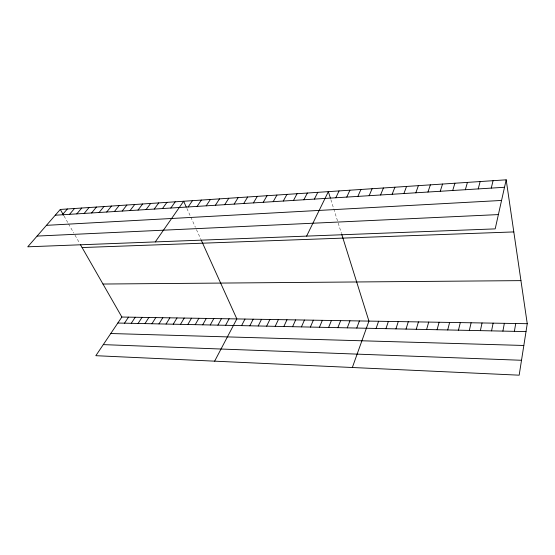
<?xml version="1.0" encoding="UTF-8"?>
<svg xmlns="http://www.w3.org/2000/svg" width="555" height="555" viewBox="0 0 555 555"><rect width="100%" height="100%" fill="white"/><g stroke="black" fill="none" stroke-linecap="round" stroke-linejoin="round"><path stroke-width="0.42" stroke-dasharray="2.77 2.08" d="M64.033 215.999L67.731 222.465M68.542 223.887L73.794 233.058M75.001 235.16L79.74 243.444M186.91 208.479L190.136 215.611M190.844 217.172L195.409 227.273M196.456 229.583L200.91 239.434M330.87 199.675L337.724 221.535M338.203 223.075L341.512 233.634"/><path stroke-width="0.83" d="M527.25 323.704L519.168 375.18L95.828 355.693L121.864 317.037L527.25 323.704L506.181 179.82L60.28 209.45L27.75 246.808L495.185 228.882L506.181 179.82M514.381 331.349L515.727 323.516M502.899 331.106L504.349 323.329M491.57 330.87L493.117 323.142M480.394 330.634L482.038 322.961M469.357 330.405L471.098 322.781M458.465 330.176L460.296 322.601M491.258 188.103L493.069 180.694M447.712 329.954L449.626 322.427M478.209 188.915L480.151 181.547M437.09 329.732L439.102 322.254M426.608 329.51L428.703 322.08M465.361 189.713L467.428 182.394M416.257 329.295L418.428 321.914M452.7 190.504L454.899 183.226M406.031 329.08L408.286 321.747M440.233 191.274L442.543 184.052M395.937 328.865L398.268 321.581M385.961 328.657L388.368 321.421M427.947 192.044L430.375 184.857M376.11 328.449L378.593 321.255M415.841 192.793L418.38 185.654M352.342 367.5L368.936 321.102L341.748 234.376M356.768 328.047L359.39 320.943M403.908 193.535L406.558 186.438M347.263 327.845L349.962 320.79M392.149 194.264L394.91 187.215M337.884 327.651L340.645 320.63M328.609 327.457L331.432 320.485M380.563 194.985L383.422 187.978M319.444 327.263L322.337 320.332M369.137 195.7L372.1 188.728M310.391 327.075L313.339 320.186M301.434 326.888L304.445 320.041M357.878 196.401L360.93 189.47M292.589 326.701L295.655 319.895M346.771 197.087L349.921 190.205M283.841 326.513L286.97 319.749M335.817 197.774L339.056 190.927M275.197 326.333L278.381 319.611M266.65 326.153L269.89 319.472M306.603 236.118L328.352 191.642L330.364 198.066M258.2 325.979L261.488 319.333M249.847 325.806L253.184 319.194M314.373 199.106L317.786 192.342M241.585 325.632L244.977 319.063M303.863 199.758L307.359 193.036M214.639 361.159L236.853 318.924L201.25 240.183M293.505 200.404L297.078 193.716M225.614 325.292L229.097 318.799M217.893 325.133L221.417 318.674M283.279 201.042L286.935 194.389M210.248 324.973L213.821 318.549M202.693 324.814L206.3 318.424M273.192 201.666L276.924 195.055M195.214 324.654L198.863 318.299M263.243 202.284L267.038 195.714M187.812 324.502L191.503 318.181M253.42 202.894L257.291 196.359M180.486 324.349L184.218 318.057M173.236 324.196L177.003 317.939M243.728 203.498L247.669 196.997M166.056 324.044L169.865 317.821M158.959 323.898L162.802 317.71M234.161 204.094L238.164 197.629M151.924 323.752L155.802 317.592M224.72 204.684L228.792 198.253M144.966 323.607L148.879 317.481M138.077 323.461L142.024 317.363M215.395 205.26L219.53 198.87M131.257 323.315L135.24 317.252M206.196 205.836L210.387 199.474M124.507 323.176L128.517 317.141M197.108 206.398L201.361 200.077M188.138 206.959L192.446 200.667M155.275 241.918L183.643 201.257L186.258 207.036M170.829 208.035L175.248 201.812M162.483 208.555L166.944 202.367M154.228 209.069L158.744 202.908M146.076 209.575L150.634 203.449M138.022 210.074L142.628 203.983M130.057 210.574L134.705 204.504M122.183 211.06L126.88 205.024M114.406 211.545L119.138 205.537M106.713 212.024L111.493 206.051M99.109 212.496L103.924 206.55M91.596 212.96L96.445 207.05M84.166 213.425L89.05 207.542M76.812 213.883L81.738 208.028M69.548 214.334L74.509 208.507M62.361 214.785L67.356 208.978M55.257 215.222L504.509 187.278M46.453 225.337L501.553 200.445M37.102 236.069L498.39 214.584M82.091 247.551L513.812 231.928M102.973 284.035L520.944 280.629M117.82 323.038L526.008 331.592M110.757 333.52L523.83 345.474M103.285 344.62L521.506 360.278M60.28 209.45L63.617 215.271M80.524 244.817L121.864 317.037"/></g></svg>
